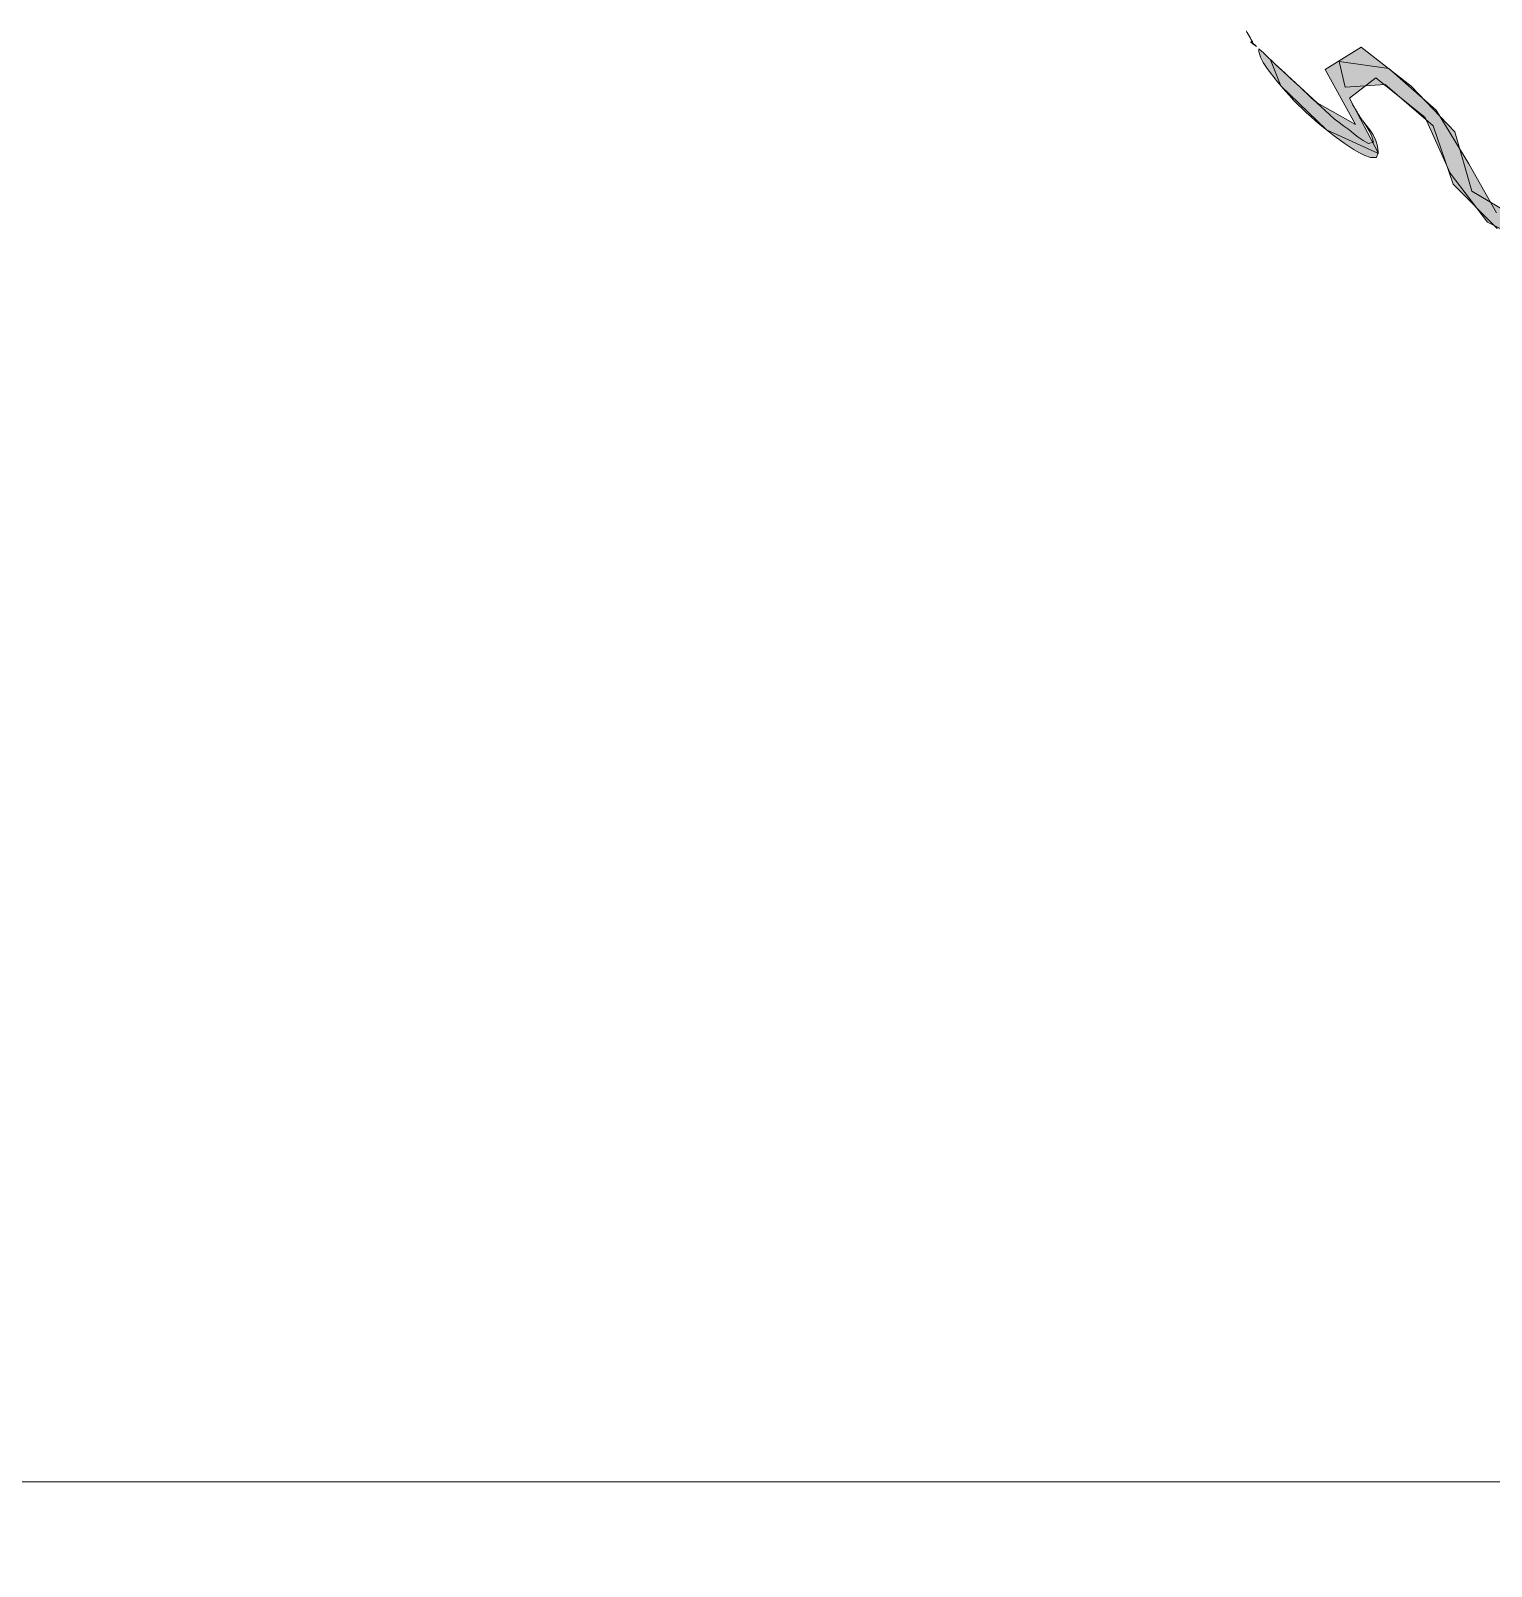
# Model space of a CAD drawing. Extents: x 0 to 1501, y 0 to 1747.
# Drawn here: x 68.26 to 91.23, y 1679.67 to 1703.83 of the extents above; entities that cross this region are included whole.
import ezdxf

# ---------------------------------------------------------------- set-up
doc = ezdxf.new("R2010")
doc.units = 0
doc.layers.get('0').update_dxf_attribs({"lineweight": 0})

msp = doc.modelspace()

# ---------------------------------------------------------------- hatches: boundary and pattern name
at = {"true_color": 0x808080}
h = msp.add_hatch(color=256, dxfattribs=at)
h.dxf.hatch_style = 1
h.paths.add_polyline_path([(128.123, 1707.59), (127.31, 1707.087), (126.527, 1706.471), (125.718, 1705.889), (124.881, 1705.349), (123.997, 1704.895), (123.027, 1704.679), (122.384, 1704.972), (122.73, 1705.904), (122.572, 1706.837), (121.613, 1706.985), (120.644, 1706.758), (119.707, 1706.423), (118.806, 1706), (117.985, 1705.439), (117.41, 1704.639), (117.757, 1703.799), (118.571, 1703.297), (117.716, 1702.798), (116.799, 1702.409), (115.845, 1702.125), (114.874, 1701.904), (113.891, 1701.742), (112.899, 1701.655), (111.905, 1701.592), (110.933, 1701.478), (110.011, 1701.42), (109.027, 1701.268), (108.049, 1701.077), (107.08, 1700.848), (106.114, 1700.603), (105.167, 1700.297), (104.278, 1699.852), (104.014, 1699.019), (104.792, 1698.406), (104.484, 1697.841), (103.514, 1697.619), (102.52, 1697.566), (101.525, 1697.582), (100.582, 1697.857), (100.56, 1698.755), (100.483, 1699.682), (99.539, 1699.945), (98.544, 1699.995), (97.548, 1700.036), (96.554, 1700.091), (95.56, 1700.163), (94.568, 1700.25), (93.666, 1700.308), (92.705, 1700.556), (91.743, 1700.814), (90.92, 1701.304), (90.651, 1702.237), (89.966, 1702.957), (89.182, 1703.568), (88.615, 1703.218), (89.093, 1702.354), (88.486, 1702.691), (87.757, 1703.37), (87.918, 1702.959), (88.633, 1702.268), (89.451, 1701.896), (88.995, 1702.765), (89.411, 1703.088), (90.186, 1702.463), (90.581, 1701.588), (91.166, 1700.816), (92.055, 1700.373), (93.015, 1700.108), (93.805, 1700.246), (94.65, 1699.85), (95.64, 1699.736), (96.633, 1699.659), (97.628, 1699.625), (98.624, 1699.594), (99.62, 1699.572), (100.193, 1699.074), (100.001, 1698.116), (100.725, 1697.483), (101.694, 1697.263), (102.688, 1697.213), (103.683, 1697.263), (104.659, 1697.455), (105.483, 1697.965), (104.991, 1698.74), (104.519, 1699.435), (105.406, 1699.871), (106.356, 1700.168), (107.317, 1700.43), (108.286, 1700.664), (109.263, 1700.856), (110.249, 1700.995), (111.008, 1701.213), (111.962, 1701.132), (112.956, 1701.197), (113.945, 1701.315), (114.928, 1701.474), (115.899, 1701.697), (116.849, 1701.995), (117.773, 1702.365), (118.635, 1702.861), (118.852, 1703.679), (118.006, 1704.195), (118.206, 1705.028), (119.023, 1705.589), (119.929, 1706.003), (120.864, 1706.345), (121.835, 1706.556), (122.263, 1705.909), (121.927, 1704.971), (122.274, 1704.209), (123.264, 1704.251), (124.213, 1704.548), (125.097, 1705.006), (125.906, 1705.586), (126.691, 1706.199), (127.482, 1706.804), (128.119, 1707.482), (128.882, 1707.885), (129.619, 1708.554), (130.327, 1709.256), (130.983, 1710.004), (131.38, 1710.327), (131.256, 1709.345), (131.923, 1709.16), (132.494, 1709.961), (132.724, 1710.928), (132.672, 1711.905), (133.05, 1712.826), (133.518, 1713.704), (133.837, 1714.529), (133.479, 1714.005), (132.981, 1713.142), (132.622, 1712.215), (132.502, 1711.233), (132.429, 1710.274), (131.824, 1709.507), (131.53, 1710.143), (131.567, 1711.11), (130.893, 1710.415), (130.259, 1709.646), (129.555, 1708.942), (128.799, 1708.294), (128.123, 1707.59)])
at = {"true_color": 0xededee}
h = msp.add_hatch(color=256, dxfattribs=at)
h.dxf.hatch_style = 1
h.paths.add_polyline_path([(128.123, 1707.59), (128.962, 1707.956), (129.695, 1708.628), (130.399, 1709.331), (131.045, 1710.086), (131.418, 1710.831), (130.799, 1710.201), (130.156, 1709.443), (129.461, 1708.731), (128.721, 1708.066), (127.942, 1707.448), (127.153, 1706.842), (126.36, 1706.241), (125.548, 1705.666), (124.706, 1705.137), (123.819, 1704.695), (122.85, 1704.479), (122.001, 1704.766), (122.359, 1705.689), (122.356, 1706.65), (121.414, 1706.803), (120.461, 1706.521), (119.535, 1706.157), (118.65, 1705.705), (117.857, 1705.108), (117.631, 1704.229), (118.463, 1703.707), (118.375, 1703.015), (117.485, 1702.572), (116.556, 1702.217), (115.602, 1701.936), (114.63, 1701.724), (113.647, 1701.571), (112.657, 1701.471), (111.664, 1701.424), (110.673, 1701.335), (109.685, 1701.217), (108.704, 1701.057), (107.732, 1700.845), (106.764, 1700.615), (105.804, 1700.353), (104.876, 1699.997), (104.194, 1699.332), (104.902, 1698.688), (105.062, 1697.964), (104.135, 1697.619), (103.149, 1697.494), (102.155, 1697.475), (101.166, 1697.576), (100.311, 1698.039), (100.413, 1698.985), (100.133, 1699.765), (99.143, 1699.857), (98.15, 1699.902), (97.156, 1699.951), (96.163, 1700.004), (95.171, 1700.079), (94.183, 1700.195), (93.202, 1700.363), (92.237, 1700.601), (91.311, 1700.962), (90.876, 1701.736), (90.361, 1702.575), (89.615, 1703.232), (88.835, 1703.341), (88.927, 1702.938), (89.56, 1702.979), (90.313, 1702.331), (90.629, 1701.413), (91.318, 1700.716), (92.226, 1700.315), (93.19, 1700.073), (93.921, 1700.111), (94.825, 1699.827), (95.814, 1699.719), (96.806, 1699.651), (97.8, 1699.618), (98.795, 1699.589), (99.789, 1699.57), (100.128, 1698.92), (100.068, 1697.964), (100.881, 1697.426), (101.857, 1697.247), (102.851, 1697.212), (103.843, 1697.282), (104.811, 1697.503), (105.51, 1698.118), (104.859, 1698.822), (104.637, 1699.534), (105.553, 1699.919), (106.504, 1700.208), (107.465, 1700.467), (108.433, 1700.693), (109.411, 1700.878), (110.397, 1701.008), (111.129, 1701.131), (112.105, 1701.139), (113.097, 1701.209), (114.084, 1701.333), (115.065, 1701.499), (116.032, 1701.732), (116.978, 1702.038), (117.896, 1702.421), (118.738, 1702.945), (118.753, 1703.759), (117.92, 1704.287), (118.299, 1705.116), (119.138, 1705.646), (120.048, 1706.048), (120.985, 1706.38), (121.96, 1706.553), (122.229, 1705.792), (121.895, 1704.855), (122.395, 1704.19), (123.382, 1704.274), (124.323, 1704.592), (125.196, 1705.067), (125.999, 1705.654), (126.783, 1706.266), (127.574, 1706.869), (128.123, 1707.59)])
at = {"true_color": 0x232323}
h = msp.add_hatch(color=256, dxfattribs=at)
h.dxf.hatch_style = 1
h.paths.add_polyline_path([(87.375, 1703.824), (87.379, 1703.818), (87.382, 1703.812), (87.385, 1703.807), (87.388, 1703.801), (87.391, 1703.796), (87.394, 1703.79), (87.397, 1703.785), (87.4, 1703.779), (87.403, 1703.774), (87.406, 1703.768), (87.409, 1703.763), (87.412, 1703.757), (87.415, 1703.752), (87.418, 1703.746), (87.421, 1703.741), (87.424, 1703.735), (87.427, 1703.73), (87.431, 1703.724), (87.434, 1703.719), (87.437, 1703.713), (87.44, 1703.708), (87.443, 1703.702), (87.446, 1703.697), (87.449, 1703.691), (87.452, 1703.686), (87.456, 1703.68), (87.459, 1703.675), (87.462, 1703.669), (87.465, 1703.664), (87.468, 1703.658), (87.471, 1703.653), (87.474, 1703.648), (87.471, 1703.653), (87.468, 1703.659), (87.465, 1703.664), (87.462, 1703.669), (87.459, 1703.675), (87.456, 1703.681), (87.453, 1703.686), (87.45, 1703.692), (87.447, 1703.697), (87.444, 1703.702), (87.44, 1703.708), (87.437, 1703.714), (87.434, 1703.719), (87.431, 1703.724), (87.428, 1703.73), (87.425, 1703.736), (87.422, 1703.741), (87.419, 1703.747), (87.416, 1703.752), (87.413, 1703.757), (87.41, 1703.763), (87.406, 1703.769), (87.403, 1703.774), (87.4, 1703.78), (87.397, 1703.785), (87.394, 1703.791), (87.391, 1703.796), (87.388, 1703.802), (87.385, 1703.807), (87.382, 1703.812), (87.379, 1703.818), (87.375, 1703.824)])
at = {"true_color": 0x808080}
h = msp.add_hatch(color=256, dxfattribs=at)
h.dxf.hatch_style = 1
h.paths.add_polyline_path([(87.45, 1703.641), (87.453, 1703.639), (87.456, 1703.637), (87.459, 1703.635), (87.462, 1703.632), (87.465, 1703.63), (87.468, 1703.628), (87.471, 1703.625), (87.474, 1703.623), (87.477, 1703.621), (87.48, 1703.619), (87.483, 1703.616), (87.487, 1703.614), (87.49, 1703.612), (87.493, 1703.609), (87.496, 1703.607), (87.499, 1703.605), (87.502, 1703.603), (87.505, 1703.6), (87.508, 1703.598), (87.511, 1703.596), (87.514, 1703.593), (87.517, 1703.591), (87.521, 1703.589), (87.524, 1703.587), (87.527, 1703.584), (87.53, 1703.582), (87.533, 1703.58), (87.536, 1703.577), (87.534, 1703.579), (87.531, 1703.582), (87.529, 1703.585), (87.526, 1703.587), (87.523, 1703.59), (87.52, 1703.592), (87.517, 1703.595), (87.514, 1703.598), (87.512, 1703.6), (87.509, 1703.603), (87.506, 1703.606), (87.503, 1703.608), (87.5, 1703.611), (87.498, 1703.613), (87.495, 1703.616), (87.492, 1703.619), (87.489, 1703.621), (87.486, 1703.624), (87.484, 1703.627), (87.481, 1703.629), (87.478, 1703.632), (87.475, 1703.635), (87.472, 1703.637), (87.47, 1703.64), (87.467, 1703.642), (87.464, 1703.645), (87.461, 1703.648), (87.458, 1703.65), (87.456, 1703.653), (87.452, 1703.653), (87.448, 1703.653), (87.445, 1703.653), (87.443, 1703.651), (87.446, 1703.648), (87.448, 1703.644), (87.45, 1703.641)])
at = {"true_color": 0xededee}
h = msp.add_hatch(color=256, dxfattribs=at)
h.dxf.hatch_style = 1
h.paths.add_polyline_path([(87.537, 1703.577), (87.535, 1703.579), (87.532, 1703.581), (87.53, 1703.584), (87.528, 1703.586), (87.525, 1703.588), (87.523, 1703.59), (87.521, 1703.592), (87.518, 1703.595), (87.516, 1703.597), (87.514, 1703.599), (87.511, 1703.601), (87.509, 1703.603), (87.507, 1703.606), (87.505, 1703.608), (87.502, 1703.61), (87.5, 1703.612), (87.498, 1703.614), (87.495, 1703.617), (87.493, 1703.619), (87.491, 1703.621), (87.488, 1703.623), (87.486, 1703.625), (87.484, 1703.628), (87.481, 1703.63), (87.479, 1703.632), (87.477, 1703.634), (87.474, 1703.636), (87.472, 1703.639), (87.47, 1703.641), (87.467, 1703.64), (87.464, 1703.639), (87.462, 1703.637), (87.459, 1703.636), (87.461, 1703.634), (87.463, 1703.632), (87.466, 1703.63), (87.468, 1703.628), (87.471, 1703.626), (87.474, 1703.624), (87.476, 1703.622), (87.479, 1703.62), (87.481, 1703.618), (87.484, 1703.617), (87.486, 1703.615), (87.489, 1703.613), (87.491, 1703.611), (87.494, 1703.609), (87.497, 1703.607), (87.499, 1703.605), (87.502, 1703.603), (87.504, 1703.601), (87.507, 1703.599), (87.509, 1703.597), (87.512, 1703.595), (87.514, 1703.593), (87.517, 1703.592), (87.52, 1703.59), (87.522, 1703.588), (87.525, 1703.586), (87.527, 1703.584), (87.53, 1703.582), (87.532, 1703.58), (87.535, 1703.578), (87.537, 1703.577)])
h = msp.add_hatch(color=256, dxfattribs=at)
h.dxf.hatch_style = 1
h.paths.add_polyline_path([(88.985, 1702.271), (88.907, 1702.325), (88.832, 1702.383), (88.758, 1702.443), (88.687, 1702.506), (88.616, 1702.57), (88.546, 1702.634), (88.477, 1702.699), (88.407, 1702.763), (88.337, 1702.828), (88.268, 1702.893), (88.198, 1702.958), (88.128, 1703.022), (88.058, 1703.087), (87.989, 1703.152), (87.92, 1703.217), (87.851, 1703.282), (87.781, 1703.347), (87.712, 1703.412), (87.643, 1703.477), (87.573, 1703.542), (87.569, 1703.502), (87.597, 1703.411), (87.64, 1703.327), (87.693, 1703.248), (87.749, 1703.171), (87.806, 1703.095), (87.866, 1703.021), (87.927, 1702.948), (87.989, 1702.876), (88.053, 1702.806), (88.119, 1702.737), (88.185, 1702.669), (88.253, 1702.602), (88.322, 1702.537), (88.392, 1702.473), (88.463, 1702.41), (88.536, 1702.348), (88.609, 1702.288), (88.684, 1702.229), (88.759, 1702.171), (88.835, 1702.114), (88.912, 1702.058), (88.991, 1702.005), (89.071, 1701.953), (89.153, 1701.906), (89.238, 1701.863), (89.328, 1701.832), (89.421, 1701.832), (89.45, 1701.916), (89.439, 1702.011), (89.411, 1702.101), (89.37, 1702.187), (89.317, 1702.266), (89.258, 1702.341), (89.206, 1702.412), (89.257, 1702.332), (89.305, 1702.25), (89.347, 1702.165), (89.372, 1702.074), (89.297, 1702.055), (89.214, 1702.1), (89.135, 1702.154), (89.059, 1702.211), (88.985, 1702.271)])
h = msp.add_hatch(color=256, dxfattribs=at)
h.dxf.hatch_style = 1
h.paths.add_polyline_path([(89.041, 1702.675), (89.046, 1702.667), (89.05, 1702.658), (89.055, 1702.65), (89.06, 1702.642), (89.065, 1702.633), (89.07, 1702.625), (89.074, 1702.617), (89.079, 1702.608), (89.084, 1702.6), (89.089, 1702.592), (89.094, 1702.583), (89.099, 1702.575), (89.104, 1702.567), (89.109, 1702.559), (89.114, 1702.551), (89.119, 1702.542), (89.124, 1702.534), (89.129, 1702.526), (89.135, 1702.518), (89.14, 1702.51), (89.145, 1702.502), (89.15, 1702.494), (89.155, 1702.486), (89.161, 1702.478), (89.166, 1702.47), (89.171, 1702.462), (89.177, 1702.454), (89.182, 1702.446), (89.188, 1702.438), (89.193, 1702.43), (89.198, 1702.422), (89.204, 1702.414), (89.198, 1702.422), (89.193, 1702.43), (89.187, 1702.438), (89.182, 1702.446), (89.177, 1702.454), (89.171, 1702.462), (89.166, 1702.47), (89.161, 1702.478), (89.156, 1702.486), (89.15, 1702.494), (89.145, 1702.502), (89.14, 1702.51), (89.135, 1702.518), (89.13, 1702.526), (89.125, 1702.535), (89.12, 1702.543), (89.115, 1702.551), (89.11, 1702.559), (89.105, 1702.567), (89.1, 1702.576), (89.095, 1702.584), (89.09, 1702.592), (89.085, 1702.6), (89.08, 1702.608), (89.075, 1702.617), (89.07, 1702.625), (89.065, 1702.633), (89.06, 1702.642), (89.055, 1702.65), (89.051, 1702.658), (89.046, 1702.667), (89.041, 1702.675)])

# ---------------------------------------------------------------- linework, layer by layer
at = {"true_color": 0xffffff}
for points in [[(0, 1747), (1280, 1747), (1280, 1681), (0, 1681), (0, 1747)], [(0, 1681), (1280, 1681), (1280, -0.031), (0, -0.031), (0, 1681)]]:
    msp.add_lwpolyline(points, dxfattribs=at)
at = {"true_color": 0x232323}
msp.add_lwpolyline([(87.375, 1703.824), (87.379, 1703.818), (87.382, 1703.812), (87.385, 1703.807), (87.388, 1703.801), (87.391, 1703.796), (87.394, 1703.79), (87.397, 1703.785), (87.4, 1703.779), (87.403, 1703.774), (87.406, 1703.768), (87.409, 1703.763), (87.412, 1703.757), (87.415, 1703.752), (87.418, 1703.746), (87.421, 1703.741), (87.424, 1703.735), (87.427, 1703.73), (87.431, 1703.724), (87.434, 1703.719), (87.437, 1703.713), (87.44, 1703.708), (87.443, 1703.702), (87.446, 1703.697), (87.449, 1703.691), (87.452, 1703.686), (87.456, 1703.68), (87.459, 1703.675), (87.462, 1703.669), (87.465, 1703.664), (87.468, 1703.658), (87.471, 1703.653), (87.474, 1703.648), (87.471, 1703.653), (87.468, 1703.659), (87.465, 1703.664), (87.462, 1703.669), (87.459, 1703.675), (87.456, 1703.681), (87.453, 1703.686), (87.45, 1703.692), (87.447, 1703.697), (87.444, 1703.702), (87.44, 1703.708), (87.437, 1703.714), (87.434, 1703.719), (87.431, 1703.724), (87.428, 1703.73), (87.425, 1703.736), (87.422, 1703.741), (87.419, 1703.747), (87.416, 1703.752), (87.413, 1703.757), (87.41, 1703.763), (87.406, 1703.769), (87.403, 1703.774), (87.4, 1703.78), (87.397, 1703.785), (87.394, 1703.791), (87.391, 1703.796), (87.388, 1703.802), (87.385, 1703.807), (87.382, 1703.812), (87.379, 1703.818), (87.375, 1703.824), (87.375, 1703.824)], dxfattribs=at)
at = {"true_color": 0x808080}
for points in [[(87.45, 1703.641), (87.453, 1703.639), (87.456, 1703.637), (87.459, 1703.635), (87.462, 1703.632), (87.465, 1703.63), (87.468, 1703.628), (87.471, 1703.625), (87.474, 1703.623), (87.477, 1703.621), (87.48, 1703.619), (87.483, 1703.616), (87.487, 1703.614), (87.49, 1703.612), (87.493, 1703.609), (87.496, 1703.607), (87.499, 1703.605), (87.502, 1703.603), (87.505, 1703.6), (87.508, 1703.598), (87.511, 1703.596), (87.514, 1703.593), (87.517, 1703.591), (87.521, 1703.589), (87.524, 1703.587), (87.527, 1703.584), (87.53, 1703.582), (87.533, 1703.58), (87.536, 1703.577), (87.534, 1703.579), (87.531, 1703.582), (87.529, 1703.585), (87.526, 1703.587), (87.523, 1703.59), (87.52, 1703.592), (87.517, 1703.595), (87.514, 1703.598), (87.512, 1703.6), (87.509, 1703.603), (87.506, 1703.606), (87.503, 1703.608), (87.5, 1703.611), (87.498, 1703.613), (87.495, 1703.616), (87.492, 1703.619), (87.489, 1703.621), (87.486, 1703.624), (87.484, 1703.627), (87.481, 1703.629), (87.478, 1703.632), (87.475, 1703.635), (87.472, 1703.637), (87.47, 1703.64), (87.467, 1703.642), (87.464, 1703.645), (87.461, 1703.648), (87.458, 1703.65), (87.456, 1703.653), (87.452, 1703.653), (87.448, 1703.653), (87.445, 1703.653), (87.443, 1703.651), (87.446, 1703.648), (87.448, 1703.644), (87.45, 1703.641), (87.45, 1703.641)], [(91.743, 1700.814), (90.92, 1701.304), (90.651, 1702.237), (89.966, 1702.957), (89.182, 1703.568), (88.615, 1703.218), (89.093, 1702.354), (88.486, 1702.691), (87.757, 1703.37), (87.918, 1702.959), (88.633, 1702.268), (89.451, 1701.896), (88.995, 1702.765), (89.411, 1703.088), (90.186, 1702.463), (90.581, 1701.588), (91.166, 1700.816), (92.055, 1700.373)]]:
    msp.add_lwpolyline(points, dxfattribs=at)
at = {"true_color": 0xededee}
for points in [[(87.537, 1703.577), (87.535, 1703.579), (87.532, 1703.581), (87.53, 1703.584), (87.528, 1703.586), (87.525, 1703.588), (87.523, 1703.59), (87.521, 1703.592), (87.518, 1703.595), (87.516, 1703.597), (87.514, 1703.599), (87.511, 1703.601), (87.509, 1703.603), (87.507, 1703.606), (87.505, 1703.608), (87.502, 1703.61), (87.5, 1703.612), (87.498, 1703.614), (87.495, 1703.617), (87.493, 1703.619), (87.491, 1703.621), (87.488, 1703.623), (87.486, 1703.625), (87.484, 1703.628), (87.481, 1703.63), (87.479, 1703.632), (87.477, 1703.634), (87.474, 1703.636), (87.472, 1703.639), (87.47, 1703.641), (87.467, 1703.64), (87.464, 1703.639), (87.462, 1703.637), (87.459, 1703.636), (87.461, 1703.634), (87.463, 1703.632), (87.466, 1703.63), (87.468, 1703.628), (87.471, 1703.626), (87.474, 1703.624), (87.476, 1703.622), (87.479, 1703.62), (87.481, 1703.618), (87.484, 1703.617), (87.486, 1703.615), (87.489, 1703.613), (87.491, 1703.611), (87.494, 1703.609), (87.497, 1703.607), (87.499, 1703.605), (87.502, 1703.603), (87.504, 1703.601), (87.507, 1703.599), (87.509, 1703.597), (87.512, 1703.595), (87.514, 1703.593), (87.517, 1703.592), (87.52, 1703.59), (87.522, 1703.588), (87.525, 1703.586), (87.527, 1703.584), (87.53, 1703.582), (87.532, 1703.58), (87.535, 1703.578), (87.537, 1703.577), (87.537, 1703.577)], [(88.985, 1702.271), (88.907, 1702.325), (88.832, 1702.383), (88.758, 1702.443), (88.687, 1702.506), (88.616, 1702.57), (88.546, 1702.634), (88.477, 1702.699), (88.407, 1702.763), (88.337, 1702.828), (88.268, 1702.893), (88.198, 1702.958), (88.128, 1703.022), (88.058, 1703.087), (87.989, 1703.152), (87.92, 1703.217), (87.851, 1703.282), (87.781, 1703.347), (87.712, 1703.412), (87.643, 1703.477), (87.573, 1703.542), (87.569, 1703.502), (87.597, 1703.411), (87.64, 1703.327), (87.693, 1703.248), (87.749, 1703.171), (87.806, 1703.095), (87.866, 1703.021), (87.927, 1702.948), (87.989, 1702.876), (88.053, 1702.806), (88.119, 1702.737), (88.185, 1702.669), (88.253, 1702.602), (88.322, 1702.537), (88.392, 1702.473), (88.463, 1702.41), (88.536, 1702.348), (88.609, 1702.288), (88.684, 1702.229), (88.759, 1702.171), (88.835, 1702.114), (88.912, 1702.058), (88.991, 1702.005), (89.071, 1701.953), (89.153, 1701.906), (89.238, 1701.863), (89.328, 1701.832), (89.421, 1701.832), (89.45, 1701.916), (89.439, 1702.011), (89.411, 1702.101), (89.37, 1702.187), (89.317, 1702.266), (89.258, 1702.341), (89.206, 1702.412), (89.257, 1702.332), (89.305, 1702.25), (89.347, 1702.165), (89.372, 1702.074), (89.297, 1702.055), (89.214, 1702.1), (89.135, 1702.154), (89.059, 1702.211), (88.985, 1702.271), (88.985, 1702.271)], [(91.311, 1700.962), (90.876, 1701.736), (90.361, 1702.575), (89.615, 1703.232), (88.835, 1703.341), (88.927, 1702.938), (89.56, 1702.979), (90.313, 1702.331), (90.629, 1701.413), (91.318, 1700.716)], [(89.041, 1702.675), (89.046, 1702.667), (89.05, 1702.658), (89.055, 1702.65), (89.06, 1702.642), (89.065, 1702.633), (89.07, 1702.625), (89.074, 1702.617), (89.079, 1702.608), (89.084, 1702.6), (89.089, 1702.592), (89.094, 1702.583), (89.099, 1702.575), (89.104, 1702.567), (89.109, 1702.559), (89.114, 1702.551), (89.119, 1702.542), (89.124, 1702.534), (89.129, 1702.526), (89.135, 1702.518), (89.14, 1702.51), (89.145, 1702.502), (89.15, 1702.494), (89.155, 1702.486), (89.161, 1702.478), (89.166, 1702.47), (89.171, 1702.462), (89.177, 1702.454), (89.182, 1702.446), (89.188, 1702.438), (89.193, 1702.43), (89.198, 1702.422), (89.204, 1702.414), (89.198, 1702.422), (89.193, 1702.43), (89.187, 1702.438), (89.182, 1702.446), (89.177, 1702.454), (89.171, 1702.462), (89.166, 1702.47), (89.161, 1702.478), (89.156, 1702.486), (89.15, 1702.494), (89.145, 1702.502), (89.14, 1702.51), (89.135, 1702.518), (89.13, 1702.526), (89.125, 1702.535), (89.12, 1702.543), (89.115, 1702.551), (89.11, 1702.559), (89.105, 1702.567), (89.1, 1702.576), (89.095, 1702.584), (89.09, 1702.592), (89.085, 1702.6), (89.08, 1702.608), (89.075, 1702.617), (89.07, 1702.625), (89.065, 1702.633), (89.06, 1702.642), (89.055, 1702.65), (89.051, 1702.658), (89.046, 1702.667), (89.041, 1702.675), (89.041, 1702.675)]]:
    msp.add_lwpolyline(points, dxfattribs=at)

doc.saveas('drawing.dxf')
